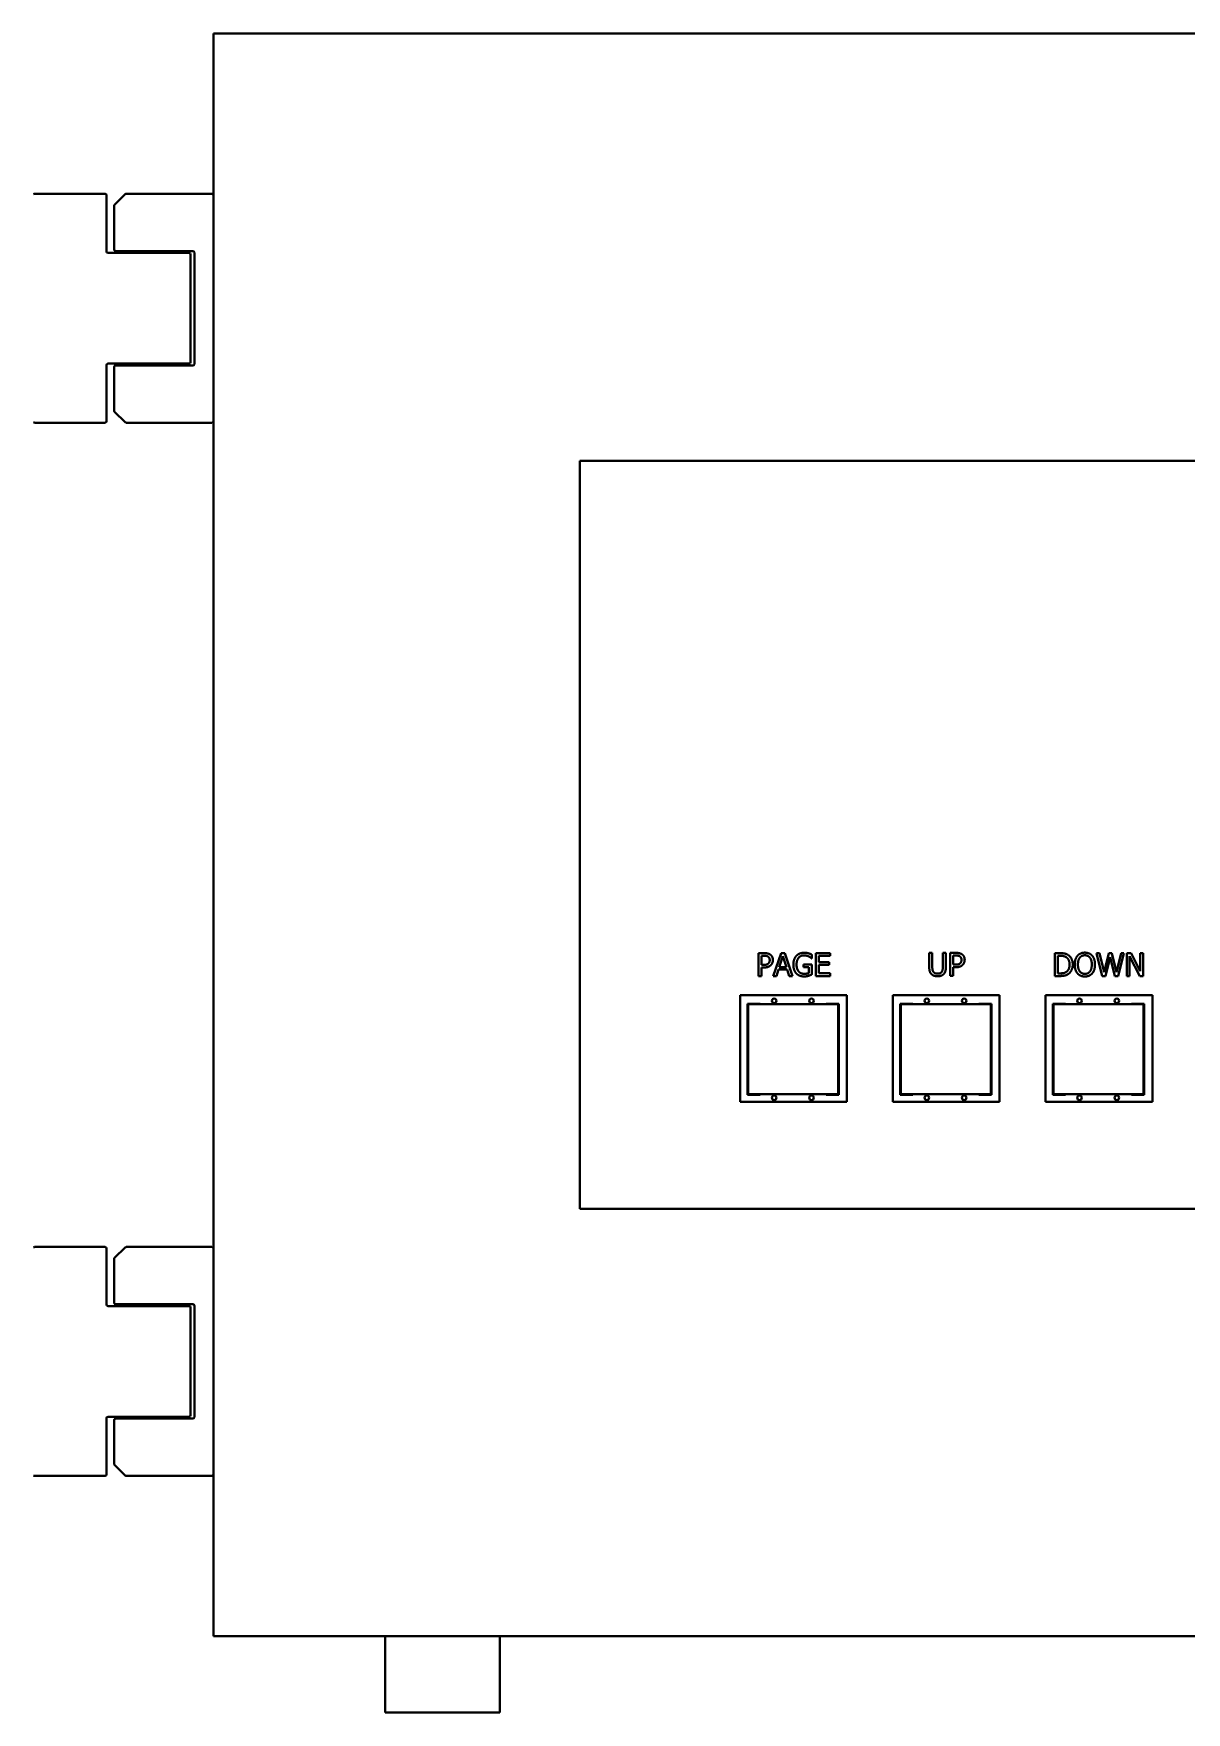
# Model space of a CAD drawing. Header units: millimetres. Extents: x 0 to 4756, y 0 to 3364.
# Drawn here: x 987.2 to 1138.2, y 1149.4 to 1369.4 of the extents above; entities that cross this region are included whole.
import ezdxf

# ---------------------------------------------------------------- set-up
doc = ezdxf.new("R2010")
doc.units = ezdxf.units.MM
doc.header["$LTSCALE"] = 4
doc.layers.add('가시적인 것(ISO)', color=3, linetype='Continuous', lineweight=40)

msp = doc.modelspace()

# ---------------------------------------------------------------- linework, layer by layer
at = {"layer": '가시적인 것(ISO)'}
for p, q in [((1320.7692, 1369.4208), (1010.7692, 1369.4208)), ((1010.7692, 1369.4208), (1010.7692, 1159.4208)), ((987.352, 1348.4208), (989.9248, 1348.4208)), ((989.9248, 1348.4208), (996.5692, 1348.4208)), ((996.7692, 1348.2208), (996.7692, 1346.838)), ((996.7692, 1340.8708), (996.7692, 1346.838)), ((997.7692, 1346.838), (997.7692, 1341.1208)), ((999.2106, 1348.3622), (997.8278, 1346.9794)), ((1002.7692, 1348.4208), (999.352, 1348.4208)), ((1002.7692, 1348.4208), (1010.5692, 1348.4208)), ((996.9692, 1340.6708), (1002.7692, 1340.6708)), ((1002.7692, 1340.9208), (997.9692, 1340.9208)), ((1002.7692, 1340.9208), (1008.0692, 1340.9208)), ((1007.5692, 1340.6708), (1002.7692, 1340.6708)), ((1007.7692, 1340.4708), (1007.7692, 1326.3708)), ((1008.2692, 1340.7208), (1008.2692, 1326.1208)), ((996.7692, 1320.0037), (996.7692, 1325.9708)), ((1002.7692, 1326.1708), (996.9692, 1326.1708)), ((997.7692, 1325.7208), (997.7692, 1320.0037)), ((997.9692, 1325.9208), (1002.7692, 1325.9208)), ((1002.7692, 1326.1708), (1007.5692, 1326.1708)), ((1008.0692, 1325.9208), (1002.7692, 1325.9208)), ((996.7692, 1320.0037), (996.7692, 1318.6208)), ((989.9248, 1318.4208), (987.352, 1318.4208)), ((996.5692, 1318.4208), (989.9248, 1318.4208)), ((999.2106, 1318.4794), (997.8278, 1319.8622)), ((999.352, 1318.4208), (1002.7692, 1318.4208)), ((1010.5692, 1318.4208), (1002.7692, 1318.4208)), ((1058.7692, 1215.4208), (1058.7692, 1313.4208)), ((1058.7692, 1313.4208), (1225.2692, 1313.4208)), ((1082.1634, 1248.9232), (1082.9171, 1248.9232)), ((1082.1634, 1245.9232), (1082.1634, 1248.9232)), ((1082.5621, 1248.578), (1082.8928, 1248.578)), ((1082.5621, 1247.3819), (1082.5621, 1248.578)), ((1084.1156, 1245.9232), (1085.127, 1248.9232)), ((1084.9009, 1247.1023), (1085.3628, 1248.5148)), ((1085.127, 1248.9232), (1085.6181, 1248.9232)), ((1085.3628, 1248.5148), (1085.8271, 1247.1023)), ((1085.6181, 1248.9232), (1086.6294, 1245.9232)), ((1088.0784, 1247.433), (1089.1675, 1247.433)), ((1088.0784, 1247.0829), (1088.0784, 1247.433)), ((1089.1553, 1248.2377), (1089.1213, 1248.2377)), ((1089.1553, 1248.719), (1089.1553, 1248.2377)), ((1089.1675, 1247.433), (1089.1675, 1246.1226)), ((1089.6683, 1245.9232), (1089.6683, 1248.9232)), ((1089.6683, 1248.9232), (1091.5451, 1248.9232)), ((1090.067, 1248.5683), (1090.067, 1247.7466)), ((1091.5451, 1248.5683), (1090.067, 1248.5683)), ((1090.067, 1247.7466), (1091.4455, 1247.7466)), ((1091.4455, 1247.7466), (1091.4455, 1247.3916)), ((1091.5451, 1248.9232), (1091.5451, 1248.5683)), ((1104.5459, 1248.9524), (1104.9446, 1248.9524)), ((1104.5459, 1247.0805), (1104.5459, 1248.9524)), ((1104.9446, 1248.9524), (1104.9446, 1247.0805)), ((1106.3182, 1248.9524), (1106.7169, 1248.9524)), ((1106.3182, 1247.0707), (1106.3182, 1248.9524)), ((1106.7169, 1248.9524), (1106.7169, 1247.0805)), ((1107.2882, 1248.9524), (1108.0419, 1248.9524)), ((1107.2882, 1245.9524), (1107.2882, 1248.9524)), ((1107.6869, 1248.6072), (1108.0176, 1248.6072)), ((1107.6869, 1247.4111), (1107.6869, 1248.6072)), ((1107.9592, 1247.4111), (1107.6869, 1247.4111)), ((1120.9771, 1248.9208), (1121.6602, 1248.9208)), ((1120.9771, 1245.9208), (1120.9771, 1248.9208)), ((1121.3758, 1248.5756), (1121.6796, 1248.5756)), ((1121.3758, 1246.266), (1121.3758, 1248.5756)), ((1126.4446, 1248.9208), (1126.8555, 1248.9208)), ((1127.2104, 1245.9208), (1126.4446, 1248.9208)), ((1126.8555, 1248.9208), (1127.4584, 1246.4338)), ((1127.4584, 1246.4338), (1128.0565, 1248.9208)), ((1128.2461, 1248.4103), (1127.6529, 1245.9208)), ((1128.0565, 1248.9208), (1128.4625, 1248.9208)), ((1128.8563, 1245.9208), (1128.2461, 1248.4103)), ((1128.4625, 1248.9208), (1129.0654, 1246.4046)), ((1129.0654, 1246.4046), (1129.6659, 1248.9208)), ((1130.0573, 1248.9208), (1129.3036, 1245.9208)), ((1129.6659, 1248.9208), (1130.0573, 1248.9208)), ((1130.4147, 1248.9208), (1130.9811, 1248.9208)), ((1130.4147, 1245.9208), (1130.4147, 1248.9208)), ((1130.7866, 1248.5075), (1130.7866, 1245.9208)), ((1132.114, 1245.9208), (1130.7866, 1248.5075)), ((1130.9811, 1248.9208), (1132.1894, 1246.5456)), ((1132.1894, 1248.9208), (1132.5613, 1248.9208)), ((1132.1894, 1246.5456), (1132.1894, 1248.9208)), ((1132.5613, 1248.9208), (1132.5613, 1245.9208)), ((1082.5621, 1245.9232), (1082.1634, 1245.9232)), ((1082.8344, 1247.3819), (1082.5621, 1247.3819)), ((1082.5621, 1247.0416), (1082.5621, 1245.9232)), ((1082.9001, 1247.0416), (1082.5621, 1247.0416)), ((1084.5192, 1245.9232), (1084.1156, 1245.9232)), ((1084.7915, 1246.762), (1084.5192, 1245.9232)), ((1085.9365, 1246.762), (1084.7915, 1246.762)), ((1085.8271, 1247.1023), (1084.9009, 1247.1023)), ((1086.2088, 1245.9232), (1085.9365, 1246.762)), ((1086.6294, 1245.9232), (1086.2088, 1245.9232)), ((1088.7737, 1247.0829), (1088.0784, 1247.0829)), ((1088.7737, 1246.3074), (1088.7737, 1247.0829)), ((1091.5451, 1245.9232), (1089.6683, 1245.9232)), ((1090.067, 1247.3916), (1090.067, 1246.2782)), ((1091.4455, 1247.3916), (1090.067, 1247.3916)), ((1090.067, 1246.2782), (1091.5451, 1246.2782)), ((1091.5451, 1246.2782), (1091.5451, 1245.9232)), ((1107.6869, 1245.9524), (1107.2882, 1245.9524)), ((1107.6869, 1247.0707), (1107.6869, 1245.9524)), ((1108.0249, 1247.0707), (1107.6869, 1247.0707)), ((1121.6675, 1245.9208), (1120.9771, 1245.9208)), ((1121.6796, 1246.266), (1121.3758, 1246.266)), ((1127.6529, 1245.9208), (1127.2104, 1245.9208)), ((1129.3036, 1245.9208), (1128.8563, 1245.9208)), ((1130.7866, 1245.9208), (1130.4147, 1245.9208)), ((1132.5613, 1245.9208), (1132.114, 1245.9208)), ((1079.7692, 1229.4208), (1079.7692, 1243.4208)), ((1079.7692, 1243.4208), (1093.7692, 1243.4208)), ((1093.7692, 1243.4208), (1093.7692, 1229.4208)), ((1099.7692, 1229.4208), (1099.7692, 1243.4208)), ((1099.7692, 1243.4208), (1113.7692, 1243.4208)), ((1113.7692, 1243.4208), (1113.7692, 1229.4208)), ((1119.7692, 1229.4208), (1119.7692, 1243.4208)), ((1119.7692, 1243.4208), (1133.7692, 1243.4208)), ((1133.7692, 1243.4208), (1133.7692, 1229.4208)), ((1080.7409, 1242.2858), (1080.7409, 1230.3478)), ((1082.3919, 1242.2858), (1080.7409, 1242.2858)), ((1080.8099, 1242.2168), (1080.8099, 1230.4168)), ((1092.6099, 1242.2168), (1080.8099, 1242.2168)), ((1082.3919, 1242.2168), (1082.3919, 1242.2858)), ((1091.0279, 1242.2858), (1091.0279, 1242.2168)), ((1092.6789, 1242.2858), (1091.0279, 1242.2858)), ((1092.6099, 1230.4168), (1092.6099, 1242.2168)), ((1092.6789, 1230.3478), (1092.6789, 1242.2858)), ((1100.7408, 1242.2858), (1100.7408, 1230.3478)), ((1102.3918, 1242.2858), (1100.7408, 1242.2858)), ((1100.8098, 1242.2168), (1100.8098, 1230.4168)), ((1112.6098, 1242.2168), (1100.8098, 1242.2168)), ((1102.3918, 1242.2168), (1102.3918, 1242.2858)), ((1111.0278, 1242.2858), (1111.0278, 1242.2168)), ((1112.6788, 1242.2858), (1111.0278, 1242.2858)), ((1112.6098, 1230.4168), (1112.6098, 1242.2168)), ((1112.6788, 1230.3478), (1112.6788, 1242.2858)), ((1120.7409, 1242.2858), (1120.7409, 1230.3478)), ((1122.3919, 1242.2858), (1120.7409, 1242.2858)), ((1120.8099, 1242.2168), (1120.8099, 1230.4168)), ((1132.6099, 1242.2168), (1120.8099, 1242.2168)), ((1122.3919, 1242.2168), (1122.3919, 1242.2858)), ((1131.0279, 1242.2858), (1131.0279, 1242.2168)), ((1132.6789, 1242.2858), (1131.0279, 1242.2858)), ((1132.6099, 1230.4168), (1132.6099, 1242.2168)), ((1132.6789, 1230.3478), (1132.6789, 1242.2858)), ((1080.7409, 1230.3478), (1082.3919, 1230.3478)), ((1080.8099, 1230.4168), (1092.6099, 1230.4168)), ((1082.3919, 1230.3478), (1082.3919, 1230.4168)), ((1091.0279, 1230.4168), (1091.0279, 1230.3478)), ((1091.0279, 1230.3478), (1092.6789, 1230.3478)), ((1100.7408, 1230.3478), (1102.3918, 1230.3478)), ((1100.8098, 1230.4168), (1112.6098, 1230.4168)), ((1102.3918, 1230.3478), (1102.3918, 1230.4168)), ((1111.0278, 1230.4168), (1111.0278, 1230.3478)), ((1111.0278, 1230.3478), (1112.6788, 1230.3478)), ((1120.7409, 1230.3478), (1122.3919, 1230.3478)), ((1120.8099, 1230.4168), (1132.6099, 1230.4168)), ((1122.3919, 1230.3478), (1122.3919, 1230.4168)), ((1131.0279, 1230.4168), (1131.0279, 1230.3478)), ((1131.0279, 1230.3478), (1132.6789, 1230.3478)), ((1093.7692, 1229.4208), (1079.7692, 1229.4208)), ((1113.7692, 1229.4208), (1099.7692, 1229.4208)), ((1133.7692, 1229.4208), (1119.7692, 1229.4208)), ((1225.2692, 1215.4208), (1058.7692, 1215.4208)), ((987.352, 1210.4208), (989.9248, 1210.4208)), ((989.9248, 1210.4208), (996.5692, 1210.4208)), ((996.7692, 1210.2208), (996.7692, 1208.838)), ((999.2106, 1210.3622), (997.8278, 1208.9794)), ((1002.7692, 1210.4208), (999.352, 1210.4208)), ((1002.7692, 1210.4208), (1010.5692, 1210.4208)), ((996.7692, 1202.8708), (996.7692, 1208.838)), ((997.7692, 1208.838), (997.7692, 1203.1208)), ((996.9692, 1202.6708), (1002.7692, 1202.6708)), ((1002.7692, 1202.9208), (997.9692, 1202.9208)), ((1002.7692, 1202.9208), (1008.0692, 1202.9208)), ((1007.5692, 1202.6708), (1002.7692, 1202.6708)), ((1007.7692, 1202.4708), (1007.7692, 1188.3708)), ((1008.2692, 1202.7208), (1008.2692, 1188.1208)), ((1002.7692, 1188.1708), (996.9692, 1188.1708)), ((1002.7692, 1188.1708), (1007.5692, 1188.1708)), ((996.7692, 1182.0037), (996.7692, 1187.9708)), ((997.7692, 1187.7208), (997.7692, 1182.0037)), ((997.9692, 1187.9208), (1002.7692, 1187.9208)), ((1008.0692, 1187.9208), (1002.7692, 1187.9208)), ((996.7692, 1182.0037), (996.7692, 1180.6208)), ((999.2106, 1180.4794), (997.8278, 1181.8622)), ((989.9248, 1180.4208), (987.352, 1180.4208)), ((996.5692, 1180.4208), (989.9248, 1180.4208)), ((999.352, 1180.4208), (1002.7692, 1180.4208)), ((1010.5692, 1180.4208), (1002.7692, 1180.4208)), ((1010.7692, 1159.4208), (1320.7692, 1159.4208)), ((1033.2692, 1159.4208), (1033.2692, 1149.4208)), ((1048.2692, 1159.4208), (1048.2692, 1149.4208)), ((1033.2692, 1149.4208), (1048.2692, 1149.4208))]:
    msp.add_line(p, q, dxfattribs=at)
for centre in [(1084.2334, 1242.6668), (1089.1229, 1242.6668), (1104.2333, 1242.6668), (1109.1228, 1242.6668), (1124.2334, 1242.6668), (1129.1229, 1242.6668), (1084.2334, 1229.9668), (1089.1229, 1229.9668), (1104.2333, 1229.9668), (1109.1228, 1229.9668), (1124.2334, 1229.9668), (1129.1229, 1229.9668)]:
    msp.add_circle(centre, 0.2999, dxfattribs=at)
for centre, start, end in [((987.352, 1348.2208), 90, 135), ((996.5692, 1348.2208), 0, 90), ((997.9692, 1346.838), 135.00001, 180), ((999.352, 1348.2208), 90, 135.00001), ((1010.5692, 1348.2208), 0, 90), ((996.9692, 1340.8708), 180, 270), ((997.9692, 1341.1208), 180, 270), ((1007.5692, 1340.4708), 0, 90), ((1008.0692, 1340.7208), 0, 90), ((996.9692, 1325.9708), 90, 180), ((997.9692, 1325.7208), 90, 180), ((1007.5692, 1326.3708), 270, 0), ((1008.0692, 1326.1208), 270, 0), ((997.9692, 1320.0037), 180, 224.99999), ((987.352, 1318.6208), 225, 270), ((996.5692, 1318.6208), 270, 0), ((999.352, 1318.6208), 224.99999, 270), ((1010.5692, 1318.6208), 270, 0), ((987.352, 1210.2208), 90, 135), ((996.5692, 1210.2208), 0, 90), ((999.352, 1210.2208), 90, 135.00001), ((1010.5692, 1210.2208), 0, 90), ((997.9692, 1208.838), 135.00001, 180), ((996.9692, 1202.8708), 180, 270), ((997.9692, 1203.1208), 180, 270), ((1007.5692, 1202.4708), 0, 90), ((1008.0692, 1202.7208), 0, 90), ((996.9692, 1187.9708), 90, 180), ((1007.5692, 1188.3708), 270, 0), ((1008.0692, 1188.1208), 270, 0), ((997.9692, 1187.7208), 90, 180), ((997.9692, 1182.0037), 180, 224.99999), ((987.352, 1180.6208), 225, 270), ((996.5692, 1180.6208), 270, 0), ((999.352, 1180.6208), 224.99999, 270), ((1010.5692, 1180.6208), 270, 0)]:
    msp.add_arc(centre, 0.2, start, end, dxfattribs=at)
for points in [[(1083.4738, 1247.5618), (1083.3766, 1247.4597), (1083.0775, 1247.3819), (1082.8344, 1247.3819)], [(1082.8928, 1248.578), (1083.08, 1248.578), (1083.3328, 1248.527), (1083.4276, 1248.4638)], [(1082.9171, 1248.9232), (1083.1845, 1248.9232), (1083.5589, 1248.8357), (1083.7023, 1248.7361)], [(1083.4276, 1248.4638), (1083.537, 1248.3908), (1083.644, 1248.1623), (1083.644, 1248.0067)], [(1083.644, 1248.0067), (1083.644, 1247.8633), (1083.5638, 1247.6518), (1083.4738, 1247.5618)], [(1083.7023, 1248.7361), (1083.8701, 1248.6218), (1084.0597, 1248.2693), (1084.0597, 1248.0189)], [(1084.0597, 1248.0189), (1084.0597, 1247.8244), (1083.9211, 1247.4743), (1083.7972, 1247.3527)], [(1086.7437, 1247.4257), (1086.7437, 1247.7879), (1086.9479, 1248.3617), (1087.1375, 1248.5659)], [(1087.1351, 1246.2563), (1086.9455, 1246.4557), (1086.7437, 1247.044), (1086.7437, 1247.4257)], [(1087.1375, 1248.5659), (1087.3198, 1248.7628), (1087.8547, 1248.9767), (1088.1732, 1248.9767)], [(1088.127, 1248.6315), (1087.6942, 1248.6315), (1087.1594, 1247.98), (1087.1594, 1247.4378)], [(1087.1594, 1247.4378), (1087.1594, 1247.1364), (1087.3004, 1246.6842), (1087.4341, 1246.5286)], [(1088.742, 1248.4905), (1088.6205, 1248.5513), (1088.3069, 1248.6315), (1088.127, 1248.6315)], [(1088.1732, 1248.9767), (1088.3263, 1248.9767), (1088.6035, 1248.933), (1088.7299, 1248.8941)], [(1088.7299, 1248.8941), (1088.832, 1248.8649), (1089.08, 1248.7579), (1089.1553, 1248.719)], [(1089.1213, 1248.2377), (1089.0459, 1248.3033), (1088.8879, 1248.4224), (1088.742, 1248.4905)], [(1108.5986, 1247.591), (1108.5014, 1247.4889), (1108.2023, 1247.4111), (1107.9592, 1247.4111)], [(1108.0176, 1248.6072), (1108.2048, 1248.6072), (1108.4576, 1248.5562), (1108.5524, 1248.4929)], [(1108.0419, 1248.9524), (1108.3093, 1248.9524), (1108.6837, 1248.8649), (1108.8271, 1248.7652)], [(1108.5524, 1248.4929), (1108.6618, 1248.42), (1108.7688, 1248.1915), (1108.7688, 1248.0359)], [(1108.7688, 1248.0359), (1108.7688, 1247.8925), (1108.6886, 1247.6809), (1108.5986, 1247.591)], [(1108.8271, 1248.7652), (1108.9949, 1248.651), (1109.1845, 1248.2985), (1109.1845, 1248.048)], [(1109.1845, 1248.048), (1109.1845, 1247.8536), (1109.0459, 1247.5035), (1108.922, 1247.3819)], [(1121.6602, 1248.9208), (1122.0832, 1248.9208), (1122.5646, 1248.7944), (1122.7348, 1248.6826)], [(1121.6796, 1248.5756), (1121.9495, 1248.5756), (1122.3117, 1248.4905), (1122.4722, 1248.3957)], [(1122.4722, 1248.3957), (1122.6983, 1248.2571), (1122.9268, 1247.7685), (1122.9268, 1247.4232)], [(1122.9268, 1247.4232), (1122.9268, 1247.0732), (1122.7177, 1246.6064), (1122.5087, 1246.4654)], [(1123.3425, 1247.4184), (1123.3425, 1247.0075), (1123.0095, 1246.3463), (1122.7299, 1246.1615)], [(1122.7348, 1248.6826), (1123.0241, 1248.4905), (1123.3425, 1247.856), (1123.3425, 1247.4184)], [(1123.6051, 1247.4208), (1123.6051, 1247.7976), (1123.7923, 1248.3714), (1123.9649, 1248.578)], [(1123.9625, 1246.266), (1123.7899, 1246.4654), (1123.6051, 1247.0513), (1123.6051, 1247.4208)], [(1123.9649, 1248.578), (1124.1399, 1248.7774), (1124.6286, 1248.984), (1124.9301, 1248.984)], [(1124.0208, 1247.4208), (1124.0208, 1247.7126), (1124.1472, 1248.1745), (1124.2664, 1248.3276)], [(1124.9325, 1246.2028), (1124.5168, 1246.2028), (1124.0208, 1246.8301), (1124.0208, 1247.4208)], [(1124.2664, 1248.3276), (1124.3903, 1248.4881), (1124.7161, 1248.6388), (1124.9325, 1248.6388)], [(1124.9301, 1248.984), (1125.2364, 1248.984), (1125.7275, 1248.7701), (1125.8976, 1248.578)], [(1124.9325, 1248.6388), (1125.1416, 1248.6388), (1125.4771, 1248.4832), (1125.5962, 1248.3276)], [(1125.8417, 1247.4208), (1125.8417, 1246.8301), (1125.3482, 1246.2028), (1124.9325, 1246.2028)], [(1125.5962, 1248.3276), (1125.7129, 1248.1769), (1125.8417, 1247.7174), (1125.8417, 1247.4208)], [(1125.8976, 1248.578), (1126.0678, 1248.3787), (1126.2574, 1247.7952), (1126.2574, 1247.4208)], [(1126.2574, 1247.4208), (1126.2574, 1247.0562), (1126.0727, 1246.4654), (1125.8976, 1246.266)], [(1083.7972, 1247.3527), (1083.6416, 1247.1996), (1083.221, 1247.0416), (1082.9001, 1247.0416)], [(1088.1707, 1245.8649), (1087.8523, 1245.8649), (1087.3247, 1246.0594), (1087.1351, 1246.2563)], [(1087.4341, 1246.5286), (1087.563, 1246.373), (1087.9276, 1246.2101), (1088.1561, 1246.2101)], [(1088.1561, 1246.2101), (1088.3239, 1246.2101), (1088.6594, 1246.2587), (1088.7737, 1246.3074)], [(1088.725, 1245.9524), (1088.5767, 1245.9087), (1088.3385, 1245.8649), (1088.1707, 1245.8649)], [(1089.1675, 1246.1226), (1089.0921, 1246.0886), (1088.8344, 1245.984), (1088.725, 1245.9524)], [(1104.8328, 1246.1664), (1104.6748, 1246.322), (1104.5459, 1246.7596), (1104.5459, 1247.0805)], [(1105.6302, 1245.8892), (1105.3652, 1245.8892), (1104.9714, 1246.0278), (1104.8328, 1246.1664)], [(1104.9446, 1247.0805), (1104.9446, 1246.8714), (1104.9981, 1246.5894), (1105.0735, 1246.4751)], [(1105.0735, 1246.4751), (1105.1537, 1246.3536), (1105.4309, 1246.2296), (1105.6302, 1246.2296)], [(1105.6302, 1246.2296), (1105.8174, 1246.2296), (1106.1091, 1246.3536), (1106.1894, 1246.4751)], [(1106.4301, 1246.1664), (1106.2866, 1246.0254), (1105.9074, 1245.8892), (1105.6302, 1245.8892)], [(1106.1894, 1246.4751), (1106.2647, 1246.5894), (1106.3182, 1246.869), (1106.3182, 1247.0707)], [(1106.7169, 1247.0805), (1106.7169, 1246.7668), (1106.5905, 1246.3195), (1106.4301, 1246.1664)], [(1108.922, 1247.3819), (1108.7664, 1247.2288), (1108.3458, 1247.0707), (1108.0249, 1247.0707)], [(1122.7299, 1246.1615), (1122.5014, 1246.0181), (1122.0322, 1245.9208), (1121.6675, 1245.9208)], [(1122.5087, 1246.4654), (1122.3458, 1246.3511), (1121.9446, 1246.266), (1121.6796, 1246.266)], [(1124.9301, 1245.8576), (1124.6262, 1245.8576), (1124.1399, 1246.0643), (1123.9625, 1246.266)], [(1125.8976, 1246.266), (1125.7129, 1246.057), (1125.2242, 1245.8576), (1124.9301, 1245.8576)]]:
    msp.add_open_spline(points, degree=2, dxfattribs=at)

doc.saveas('drawing.dxf')
